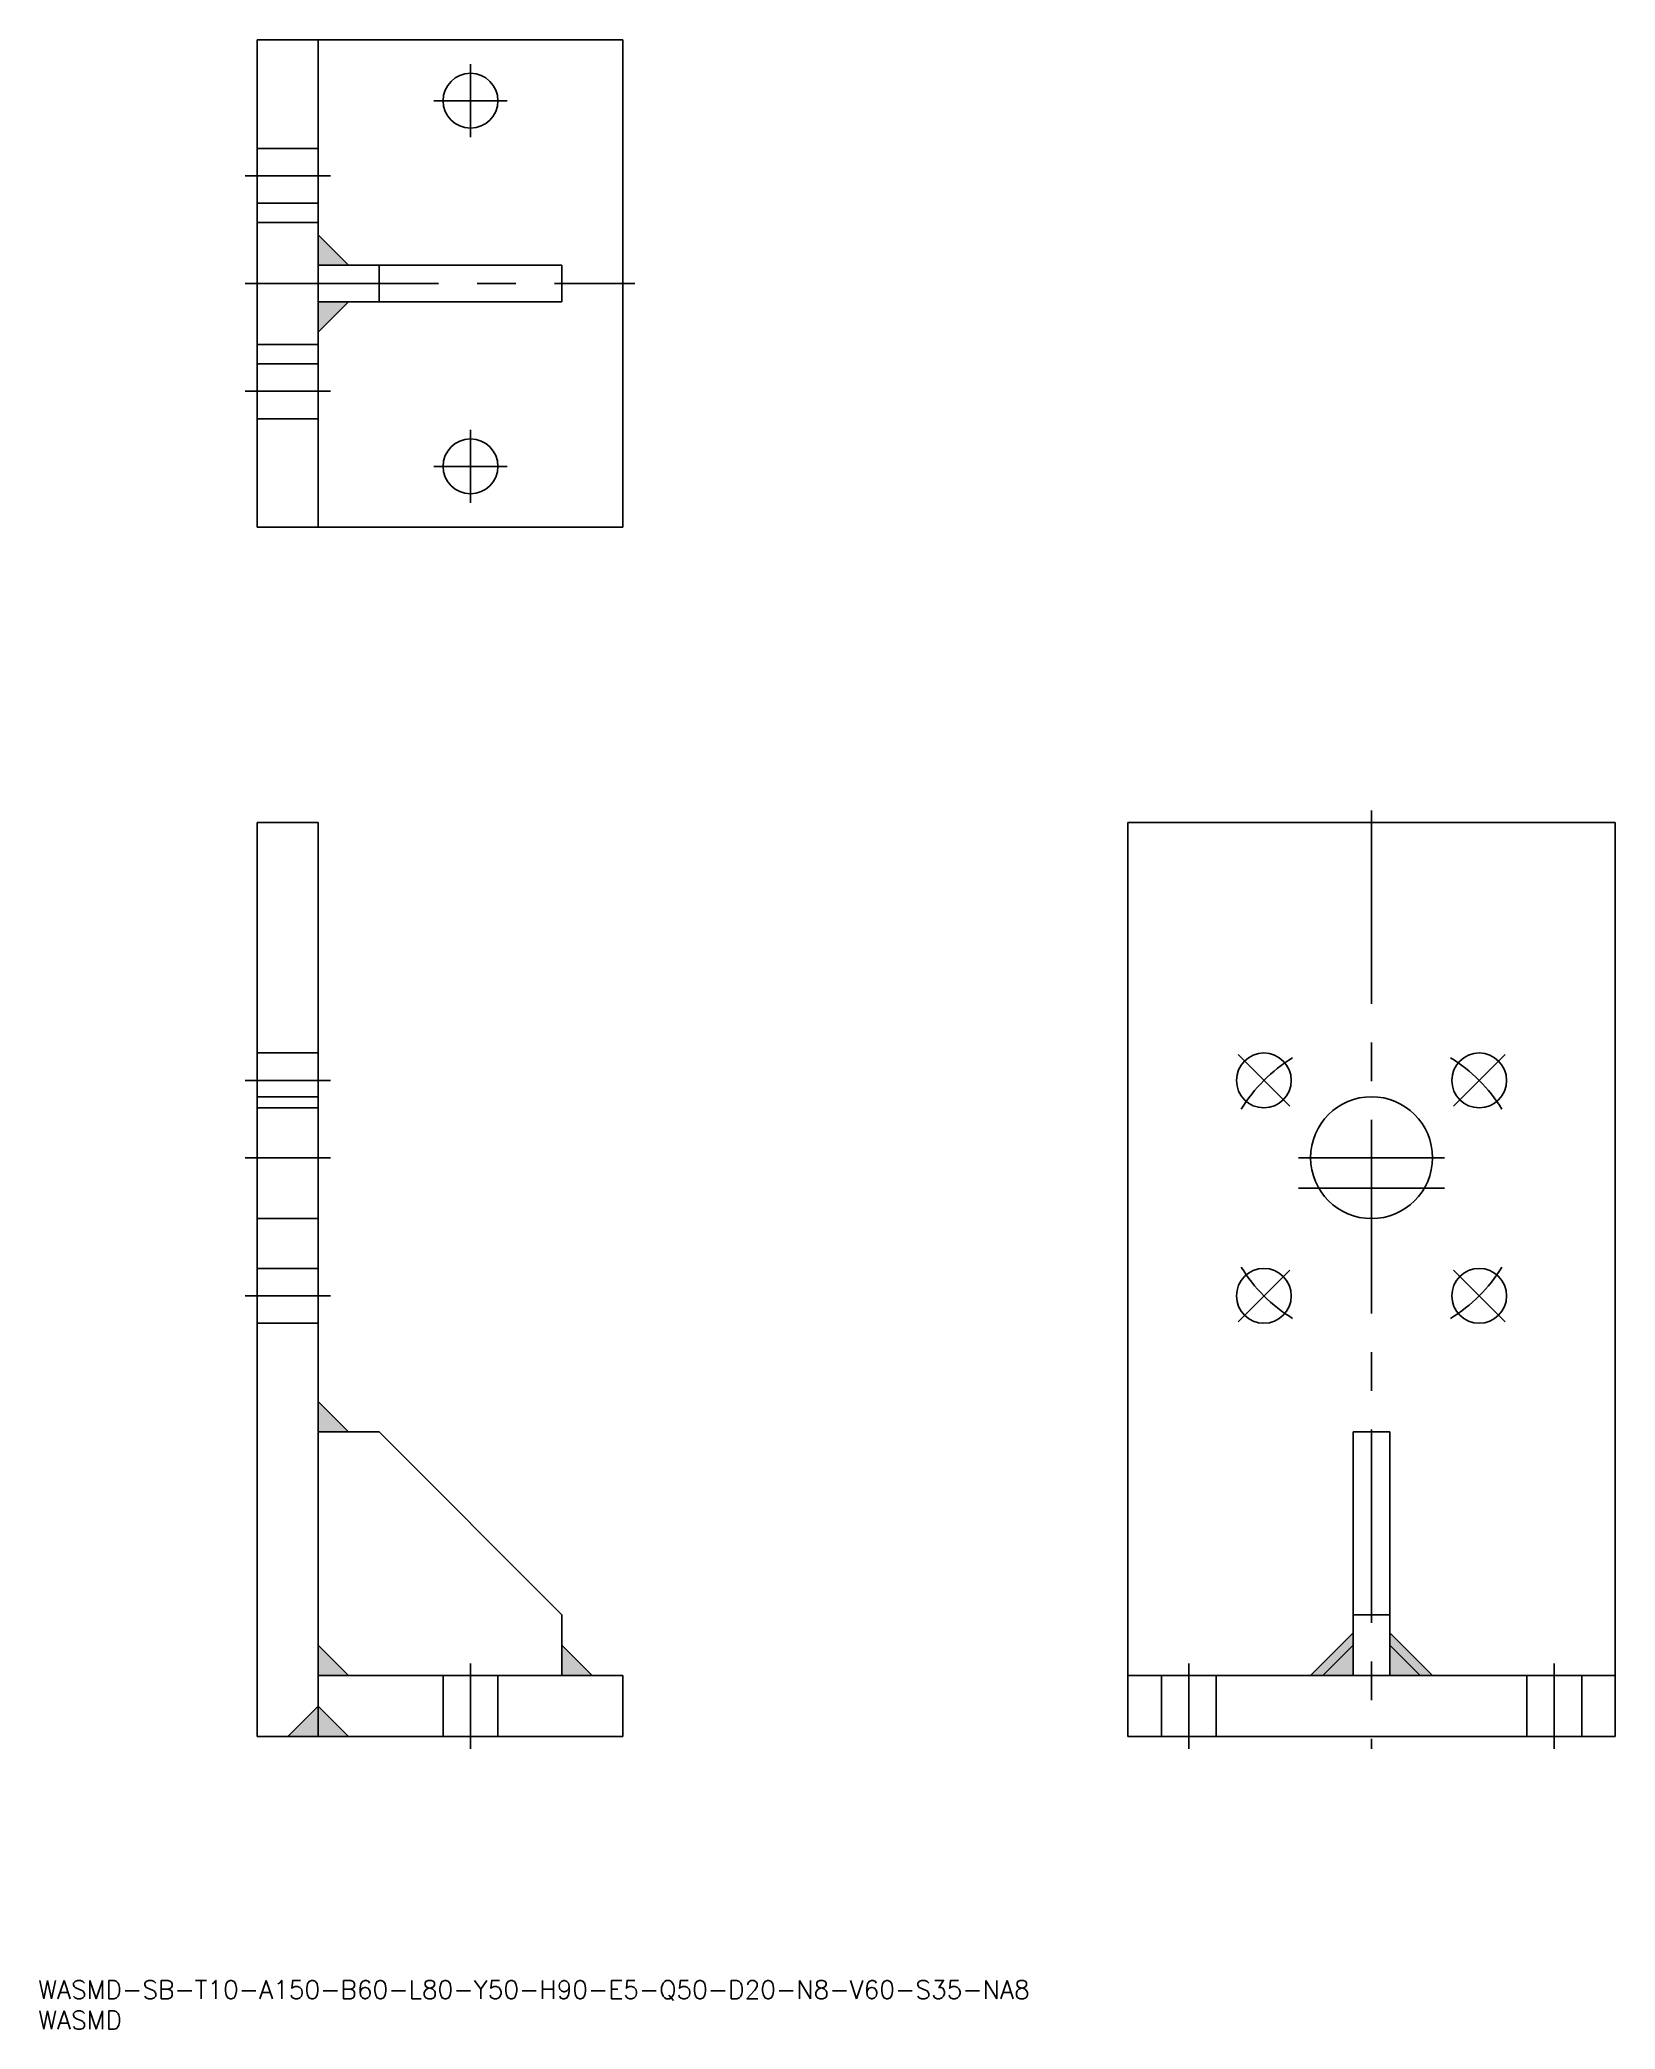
# Model space of a CAD drawing. Extents: x 0 to 259, y 0 to 326.
import ezdxf

# ---------------------------------------------------------------- set-up
doc = ezdxf.new("R2010")
doc.units = 0
doc.linetypes.add('CENTER', pattern=[50.8, 31.75, -6.35, 6.35, -6.35])
doc.linetypes.add('DASHED', pattern=[19.05, 12.7, -6.35])
doc.layers.get('0').update_dxf_attribs({"linetype": 'CONTINUOUS'})
doc.layers.add('CENTER', color=1, linetype='CENTER')
doc.styles.get("Standard").update_dxf_attribs({"font": 'txt.shx', "height": 3, "bigfont": 'bigfont.shx'})

# ---------------------------------------------------------------- blocks, each defined once
blk = doc.blocks.new('*U1')
at = {"color": 7, "linetype": 'CONTINUOUS'}
blk.add_text('WASMD-SB-T10-A150-B60-L80-Y50-H90-E5-Q50-D20-N8-V60-S35-NA8', height=3, dxfattribs=at).set_placement((0, 5))
blk = doc.blocks.new('*U2')
at = {"color": 7, "linetype": 'CONTINUOUS'}
blk.add_text('WASMD', height=3, dxfattribs=at).set_placement((0, 0))
blk = doc.blocks.new('*U3')
at = {"color": 7, "linetype": 'CONTINUOUS'}
for p, q in [((221.891983, 65.026256), (221.891983, 58.026256)), ((228.891983, 58.026256), (221.891983, 65.026256))]:
    blk.add_line(p, q, dxfattribs=at)
blk.add_solid([(221.891983, 65.026256), (221.891983, 58.026256), (228.891983, 58.026256)], dxfattribs=at)
blk = doc.blocks.new('*U4')
at = {"color": 7, "linetype": 'CONTINUOUS'}
for p, q in [((215.891983, 65.026256), (208.891983, 58.026256)), ((215.891983, 58.026256), (215.891983, 65.026256))]:
    blk.add_line(p, q, dxfattribs=at)
blk.add_solid([(215.891983, 65.026256), (208.891983, 58.026256), (215.891983, 58.026256)], dxfattribs=at)
blk = doc.blocks.new('*U5')
at = {"color": 7, "linetype": 'CONTINUOUS'}
for p, q in [((45.964051, 294.47943), (45.964051, 289.47943)), ((50.964051, 289.47943), (45.964051, 294.47943))]:
    blk.add_line(p, q, dxfattribs=at)
blk.add_solid([(45.964051, 294.47943), (45.964051, 289.47943), (50.964051, 289.47943)], dxfattribs=at)
blk = doc.blocks.new('*U6')
at = {"color": 7, "linetype": 'CONTINUOUS'}
for p, q in [((50.964051, 283.47943), (45.964051, 278.47943)), ((45.964051, 278.47943), (45.964051, 283.47943))]:
    blk.add_line(p, q, dxfattribs=at)
at = {"color": 7, "linetype": 'CONTINUOUS', "extrusion": (0, 0, -1)}
blk.add_solid([(-45.964051, 283.47943), (-50.964051, 283.47943), (-45.964051, 278.47943)], dxfattribs=at)
blk = doc.blocks.new('*U7')
at = {"color": 7, "linetype": 'CONTINUOUS'}
for p, q in [((45.964051, 103.026256), (45.964051, 98.026256)), ((50.964051, 98.026256), (45.964051, 103.026256))]:
    blk.add_line(p, q, dxfattribs=at)
blk.add_solid([(45.964051, 103.026256), (45.964051, 98.026256), (50.964051, 98.026256)], dxfattribs=at)
blk = doc.blocks.new('*U8')
at = {"color": 7, "linetype": 'CONTINUOUS'}
for p, q in [((45.964051, 63.026256), (45.964051, 58.026256)), ((50.964051, 58.026256), (45.964051, 63.026256))]:
    blk.add_line(p, q, dxfattribs=at)
blk.add_solid([(45.964051, 63.026256), (45.964051, 58.026256), (50.964051, 58.026256)], dxfattribs=at)
blk = doc.blocks.new('*U9')
at = {"color": 7, "linetype": 'CONTINUOUS'}
for p, q in [((85.964051, 63.026256), (85.964051, 58.026256)), ((90.964051, 58.026256), (85.964051, 63.026256))]:
    blk.add_line(p, q, dxfattribs=at)
blk.add_solid([(85.964051, 63.026256), (85.964051, 58.026256), (90.964051, 58.026256)], dxfattribs=at)
blk = doc.blocks.new('*U10')
at = {"color": 7, "linetype": 'CONTINUOUS'}
for p, q in [((45.964051, 53.026256), (45.964051, 48.026256)), ((50.964051, 48.026256), (45.964051, 53.026256))]:
    blk.add_line(p, q, dxfattribs=at)
blk.add_solid([(45.964051, 53.026256), (45.964051, 48.026256), (50.964051, 48.026256)], dxfattribs=at)
blk = doc.blocks.new('*U11')
at = {"color": 7, "linetype": 'CONTINUOUS'}
for p, q in [((45.964051, 53.026256), (40.964051, 48.026256)), ((45.964051, 48.026256), (45.964051, 53.026256))]:
    blk.add_line(p, q, dxfattribs=at)
blk.add_solid([(45.964051, 53.026256), (40.964051, 48.026256), (45.964051, 48.026256)], dxfattribs=at)
blk = doc.blocks.new('*U12')
at = {"color": 7, "linetype": 'CONTINUOUS'}
for p, q in [((221.891983, 63.026256), (221.891983, 58.026256)), ((226.891983, 58.026256), (221.891983, 63.026256))]:
    blk.add_line(p, q, dxfattribs=at)
blk.add_solid([(221.891983, 63.026256), (221.891983, 58.026256), (226.891983, 58.026256)], dxfattribs=at)
blk = doc.blocks.new('*U13')
at = {"color": 7, "linetype": 'CONTINUOUS'}
for p, q in [((215.891983, 63.026256), (210.891983, 58.026256)), ((215.891983, 58.026256), (215.891983, 63.026256))]:
    blk.add_line(p, q, dxfattribs=at)
blk.add_solid([(215.891983, 63.026256), (210.891983, 58.026256), (215.891983, 58.026256)], dxfattribs=at)

msp = doc.modelspace()

# ---------------------------------------------------------------- linework, layer by layer
at = {"color": 7, "linetype": 'CONTINUOUS'}
for p, q in [((95.964051, 326.47943), (35.964051, 326.47943)), ((35.964051, 326.47943), (35.964051, 246.47943)), ((45.964051, 326.47943), (45.964051, 246.47943)), ((95.964051, 246.47943), (95.964051, 326.47943)), ((45.964051, 294.47943), (50.964051, 289.47943)), ((45.964051, 289.47943), (85.964051, 289.47943)), ((55.964051, 283.47943), (55.964051, 289.47943)), ((85.964051, 289.47943), (85.964051, 283.47943)), ((45.964051, 283.47943), (85.964051, 283.47943)), ((45.964051, 278.47943), (50.964051, 283.47943)), ((35.964051, 246.47943), (95.964051, 246.47943)), ((35.964051, 48.026256), (35.964051, 198.026256)), ((35.964051, 198.026256), (45.964051, 198.026256)), ((45.964051, 48.026256), (45.964051, 198.026256)), ((178.891983, 48.026256), (178.891983, 198.026256)), ((178.891983, 198.026256), (258.891983, 198.026256)), ((258.891983, 198.026256), (258.891983, 48.026256)), ((45.964051, 103.026256), (50.964051, 98.026256)), ((55.964051, 98.026256), (45.964051, 98.026256)), ((55.964051, 98.026256), (85.964051, 68.026256)), ((215.891983, 98.026256), (221.891983, 98.026256)), ((215.891983, 98.026256), (215.891983, 58.026256)), ((221.891983, 98.026256), (221.891983, 58.026256)), ((85.964051, 58.026256), (85.964051, 68.026256)), ((221.891983, 68.026256), (215.891983, 68.026256)), ((45.964051, 63.026256), (50.964051, 58.026256)), ((85.964051, 63.026256), (90.964051, 58.026256)), ((215.891983, 65.026256), (208.891983, 58.026256)), ((215.891983, 63.026256), (210.891983, 58.026256)), ((221.891983, 65.026256), (228.891983, 58.026256)), ((221.891983, 63.026256), (226.891983, 58.026256)), ((95.964051, 58.026256), (45.964051, 58.026256)), ((95.964051, 48.026256), (95.964051, 58.026256)), ((258.891983, 58.026256), (178.891983, 58.026256)), ((45.964051, 53.026256), (40.964051, 48.026256)), ((45.964051, 53.026256), (50.964051, 48.026256)), ((95.964051, 48.026256), (35.964051, 48.026256)), ((258.891983, 48.026256), (178.891983, 48.026256))]:
    msp.add_line(p, q, dxfattribs=at)
at = {"color": 3, "linetype": 'DASHED'}
for p, q in [((45.964051, 308.657099), (35.964051, 308.657099)), ((45.964051, 299.657099), (35.964051, 299.657099)), ((45.964051, 296.47943), (35.964051, 296.47943)), ((45.964051, 276.47943), (35.964051, 276.47943)), ((45.964051, 273.30176), (35.964051, 273.30176)), ((45.964051, 264.30176), (35.964051, 264.30176)), ((45.964051, 160.203926), (35.964051, 160.203926)), ((45.964051, 153.026256), (35.964051, 153.026256)), ((45.964051, 151.203926), (35.964051, 151.203926)), ((45.964051, 133.026256), (35.964051, 133.026256)), ((45.964051, 124.848587), (35.964051, 124.848587)), ((45.964051, 115.848587), (35.964051, 115.848587)), ((66.464051, 58.026256), (66.464051, 48.026256)), ((75.464051, 58.026256), (75.464051, 48.026256)), ((184.391983, 58.026256), (184.391983, 48.026256)), ((193.391983, 58.026256), (193.391983, 48.026256)), ((244.391983, 58.026256), (244.391983, 48.026256)), ((253.391983, 58.026256), (253.391983, 48.026256))]:
    msp.add_line(p, q, dxfattribs=at)
at = {"color": 7, "linetype": 'CONTINUOUS'}
for centre, radius in [((70.964051, 316.47943), 4.5), ((70.964051, 256.47943), 4.5), ((201.214314, 155.703926), 4.5), ((236.569653, 155.703926), 4.5), ((218.891983, 143.026256), 10), ((201.214314, 120.348587), 4.5), ((236.569653, 120.348587), 4.5)]:
    msp.add_circle(centre, radius, dxfattribs=at)
at = {"layer": 'CENTER', "color": 1, "linetype": 'CENTER'}
for p, q in [((70.964051, 322.47943), (70.964051, 310.47943)), ((64.964051, 316.47943), (76.964051, 316.47943)), ((47.964051, 304.157099), (33.964051, 304.157099)), ((33.964051, 286.47943), (97.964051, 286.47943)), ((47.964051, 268.80176), (33.964051, 268.80176)), ((70.964051, 262.47943), (70.964051, 250.47943)), ((64.964051, 256.47943), (76.964051, 256.47943)), ((218.891983, 200.026256), (218.891983, 46.026256)), ((196.971673, 159.946567), (205.456954, 151.461285)), ((240.812293, 159.946567), (232.327012, 151.461285)), ((47.964051, 155.703926), (33.964051, 155.703926)), ((47.964051, 143.026256), (33.964051, 143.026256)), ((230.891983, 143.026256), (206.891983, 143.026256)), ((230.891983, 138.026256), (206.891983, 138.026256)), ((205.456954, 124.591228), (196.971673, 116.105946)), ((232.327012, 124.591228), (240.812293, 116.105946)), ((47.964051, 120.348587), (33.964051, 120.348587)), ((70.964051, 60.026256), (70.964051, 46.026256)), ((188.891983, 60.026256), (188.891983, 46.026256)), ((248.891983, 60.026256), (248.891983, 46.026256))]:
    msp.add_line(p, q, dxfattribs=at)
for start, end in [(121.215795, 148.784205), (31.215795, 58.784205), (211.215795, 238.784205), (301.215795, 328.784205)]:
    msp.add_arc((218.891983, 138.026256), 25, start, end, dxfattribs=at)

# ---------------------------------------------------------------- block references
at = {"color": 7, "linetype": 'CONTINUOUS'}
for name in ['*U5', '*U6', '*U7', '*U8', '*U9', '*U4', '*U13', '*U3', '*U12', '*U11', '*U10', '*U1', '*U2']:
    msp.add_blockref(name, (0, 0), dxfattribs=at)

doc.saveas('drawing.dxf')
